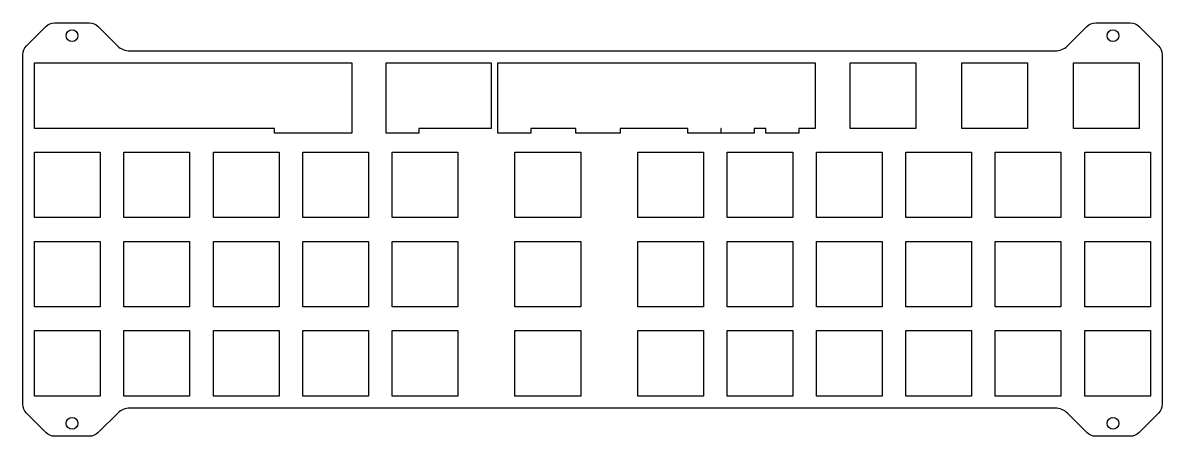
# Model space of a CAD drawing. Header units: millimetres. Extents: x -233 to 10, y -16 to 73.
import ezdxf

# ---------------------------------------------------------------- set-up
doc = ezdxf.new("R2010")
doc.units = ezdxf.units.MM
doc.layers.get('0').update_dxf_attribs({"linetype": 'CONTINUOUS'})

msp = doc.modelspace()

# ---------------------------------------------------------------- linework, layer by layer
msp.add_lwpolyline([(-213.15, 67.75, 0.198912), (-210.55, 66.67), (-13.29, 66.67, 0.198912), (-10.69, 67.75), (-6.55, 71.89, -0.198912), (-4.66, 72.67), (2.71, 72.67, -0.198912), (4.6, 71.89), (8.74, 67.75, -0.198912), (9.52, 65.86), (9.52, -8.71, -0.198912), (8.74, -10.6), (4.6, -14.74, -0.198912), (2.71, -15.53), (-4.66, -15.53, -0.198912), (-6.55, -14.74), (-10.69, -10.6, 0.198912), (-13.29, -9.53), (-210.55, -9.53, 0.195722), (-213.11, -10.57, -0.00003), (-213.11, -10.57), (-217.29, -14.74, -0.198912), (-219.18, -15.53), (-226.55, -15.53, -0.198912), (-228.44, -14.74), (-232.58, -10.6, -0.198912), (-233.36, -8.71), (-233.36, 65.86, -0.198912), (-232.58, 67.75), (-228.44, 71.89, -0.198912), (-226.55, 72.67), (-219.18, 72.67, -0.198912), (-217.29, 71.89)], format="xyb", close=True)
for points in [[(-163.19, 64.15), (-163.19, 49.15), (-179.71, 49.15), (-179.71, 50.15), (-230.84, 50.15), (-230.84, 64.15)], [(-133.49, 64.15), (-133.49, 50.15), (-148.93, 50.15), (-148.93, 49.15), (-155.93, 49.15), (-155.93, 64.15)], [(-74.94, 50.15), (-77.46, 50.15), (-77.46, 49.15), (-84.46, 49.15), (-84.46, 50.15), (-84.57, 50.15), (-84.57, 49.15), (-91.57, 49.15), (-91.57, 50.15), (-106.04, 50.15), (-106.04, 49.15), (-115.45, 49.15), (-115.45, 50.15), (-125.06, 50.15), (-125.06, 49.15), (-132.09, 49.15), (-132.09, 64.15), (-64.44, 64.15), (-64.44, 50.15), (-67.94, 50.15), (-67.94, 49.15), (-74.94, 49.15)], [(-57.01, 64.15), (-43.01, 64.15), (-43.01, 50.15), (-57.01, 50.15)], [(-19.19, 50.15), (-33.19, 50.15), (-33.19, 64.15), (-19.19, 64.15)], [(-9.38, 50.15), (-9.38, 64.15), (4.62, 64.15), (4.62, 50.15)], [(-230.84, 45.1), (-216.84, 45.1), (-216.84, 31.1), (-230.84, 31.1)], [(-211.79, 45.1), (-197.79, 45.1), (-197.79, 31.1), (-211.79, 31.1)], [(-178.74, 31.1), (-192.74, 31.1), (-192.74, 45.1), (-178.74, 45.1)], [(-173.69, 45.1), (-159.69, 45.1), (-159.69, 31.1), (-173.69, 31.1)], [(-154.64, 45.1), (-140.64, 45.1), (-140.64, 31.1), (-154.64, 31.1)], [(-128.44, 31.1), (-128.44, 45.1), (-114.44, 45.1), (-114.44, 31.1)], [(-88.25, 45.1), (-88.25, 31.1), (-102.25, 31.1), (-102.25, 45.1)], [(-69.2, 31.1), (-83.2, 31.1), (-83.2, 45.1), (-69.2, 45.1)], [(-50.15, 31.1), (-64.15, 31.1), (-64.15, 45.1), (-50.15, 45.1)], [(-31.1, 45.1), (-31.1, 31.1), (-45.1, 31.1), (-45.1, 45.1)], [(-26.05, 31.1), (-26.05, 45.1), (-12.05, 45.1), (-12.05, 31.1)], [(7, 31.1), (-7, 31.1), (-7, 45.1), (7, 45.1)], [(-216.84, 26.05), (-216.84, 12.05), (-230.84, 12.05), (-230.84, 26.05)], [(-211.79, 26.05), (-197.79, 26.05), (-197.79, 12.05), (-211.79, 12.05)], [(-192.74, 12.05), (-192.74, 26.05), (-178.74, 26.05), (-178.74, 12.05)], [(-173.69, 26.05), (-159.69, 26.05), (-159.69, 12.05), (-173.69, 12.05)], [(-140.64, 26.05), (-140.64, 12.05), (-154.64, 12.05), (-154.64, 26.05)], [(-128.44, 26.05), (-114.44, 26.05), (-114.44, 12.05), (-128.44, 12.05)], [(-88.25, 26.05), (-88.25, 12.05), (-102.25, 12.05), (-102.25, 26.05)], [(-69.2, 12.05), (-83.2, 12.05), (-83.2, 26.05), (-69.2, 26.05)], [(-50.15, 26.05), (-50.15, 12.05), (-64.15, 12.05), (-64.15, 26.05)], [(-45.1, 26.05), (-31.1, 26.05), (-31.1, 12.05), (-45.1, 12.05)], [(-12.05, 26.05), (-12.05, 12.05), (-26.05, 12.05), (-26.05, 26.05)], [(-7, 26.05), (7, 26.05), (7, 12.05), (-7, 12.05)], [(-230.84, -7), (-230.84, 7), (-216.84, 7), (-216.84, -7)], [(-211.79, 7), (-197.79, 7), (-197.79, -7), (-211.79, -7)], [(-192.74, 7), (-178.74, 7), (-178.74, -7), (-192.74, -7)], [(-159.69, -7), (-173.69, -7), (-173.69, 7), (-159.69, 7)], [(-140.64, 7), (-140.64, -7), (-154.64, -7), (-154.64, 7)], [(-114.44, -7), (-128.44, -7), (-128.44, 7), (-114.44, 7)], [(-88.25, -7), (-102.25, -7), (-102.25, 7), (-88.25, 7)], [(-69.2, 7), (-69.2, -7), (-83.2, -7), (-83.2, 7)], [(-50.15, -7), (-64.15, -7), (-64.15, 7), (-50.15, 7)], [(-31.1, 7), (-31.1, -7), (-45.1, -7), (-45.1, 7)], [(-26.05, -7), (-26.05, 7), (-12.05, 7), (-12.05, -7)], [(7, -7), (-7, -7), (-7, 7), (7, 7)]]:
    msp.add_lwpolyline(points, close=True)
for centre in [(-222.86, 69.92), (-0.98, 69.92), (-222.86, -12.78), (-0.97, -12.78)]:
    msp.add_circle(centre, 1.25)

doc.saveas('drawing.dxf')
